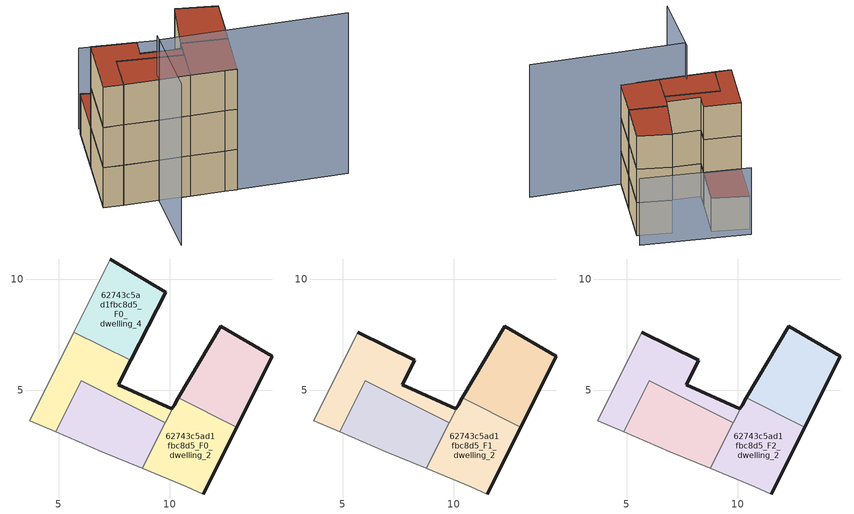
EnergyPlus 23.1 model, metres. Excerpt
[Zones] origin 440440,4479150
62743c5ad1fbc8d5_F0_dwelling_0
 floor ground (EU_floor_Construction): 8.78,1.49 9.8,3.53 6.02,5.42 4.88,3.13 6.95,2.25 z0; 11.51,0.33 13.02,3.35 10.4,4.66 10.2,4.33 8.78,1.49 10.78,0.65 z0; 9.8,3.53 10.2,4.33 10.11,4.17 7.7,5.25 8.26,6.34 5.69,7.62 3.7,3.64 4.88,3.13 6.02,5.42 z0
 wall outside (EU_wall_Construction): 10.2,4.33 10.4,4.66 / 13.03,3.35 11.51,0.33 z0:3
 wall adiabatic (EU_wall_Construction): 11.51,0.33 10.78,0.65 8.78,1.49 z0:3
 wall to 62743c5ad1fbc8d5_F0_dwelling_1 (EU_wall_Construction): 10.4,4.66 13.02,3.35 z0:3
 wall to 62743c5ad1fbc8d5_F0_dwelling_2 (EU_wall_Construction): 8.78,1.49 9.8,3.53 z0:3
 wall to 62743c5ad1fbc8d5_F0_dwelling_3 (EU_wall_Construction): 9.8,3.53 10.2,4.33 z0:3
62743c5ad1fbc8d5_F0_dwelling_1
 floor ground (EU_floor_Construction): 13.03,3.35 14.63,6.54 12.31,7.89 10.4,4.66 z0
 wall outside (EU_wall_Construction): 10.4,4.66 12.31,7.89 14.63,6.54 13.03,3.35 z0:3
62743c5ad1fbc8d5_F0_dwelling_2
 floor ground (EU_floor_Construction): 11.51,0.33 13.02,3.35 10.4,4.66 10.2,4.33 8.78,1.49 10.78,0.65 z0; 8.78,1.49 9.8,3.53 6.02,5.42 4.88,3.13 6.95,2.25 z0
 wall adiabatic (EU_wall_Construction): 8.78,1.49 6.95,2.25 4.88,3.13 z0:3
 wall to 62743c5ad1fbc8d5_F0_dwelling_3 (EU_wall_Construction): 4.87,3.13 6.02,5.42 9.8,3.53 z0:3
62743c5ad1fbc8d5_F0_dwelling_3
 floor ground (EU_floor_Construction): 9.8,3.53 10.2,4.33 10.11,4.17 7.7,5.25 8.26,6.34 5.69,7.62 3.7,3.64 4.88,3.13 6.02,5.42 z0; 11.51,0.33 13.02,3.35 10.4,4.66 10.2,4.33 8.78,1.49 10.78,0.65 z0
 wall outside (EU_wall_Construction): 8.26,6.34 7.7,5.25 10.11,4.17 10.2,4.33 z0:3
 wall adiabatic (EU_wall_Construction): 4.88,3.13 3.7,3.64 5.69,7.62 z0:3
 wall to 62743c5ad1fbc8d5_F0_dwelling_4 (EU_wall_Construction): 5.69,7.62 8.26,6.34 z0:3
62743c5ad1fbc8d5_F0_dwelling_4
 floor ground (EU_floor_Construction): 8.26,6.34 9.83,9.42 7.34,10.91 5.69,7.62 z0
 wall outside (EU_wall_Construction): 7.34,10.91 9.83,9.42 8.26,6.34 z0:3
 wall adiabatic (EU_wall_Construction): 5.69,7.62 7.34,10.91 z0:3
 roof outside (EU_roof_Construction): 9.83,9.42 8.26,6.34 5.69,7.62 7.34,10.91 z3
62743c5ad1fbc8d5_F1_dwelling_0
 floor to 62743c5ad1fbc8d5_F0_dwelling_0 (EU_floor_Construction): 11.51,0.33 13.02,3.35 10.4,4.66 10.2,4.33 8.78,1.49 10.78,0.65 z3
 floor adiabatic (EU_floor_Construction): 9.8,3.53 10.2,4.33 10.11,4.17 7.7,5.25 8.26,6.34 5.69,7.62 3.7,3.64 4.88,3.13 6.02,5.42 z3; 8.78,1.49 9.8,3.53 6.02,5.42 4.88,3.13 6.95,2.25 z3
 wall outside (EU_wall_Construction): 10.2,4.33 10.4,4.66 / 13.03,3.35 11.51,0.33 z3:6
 wall adiabatic (EU_wall_Construction): 11.51,0.33 10.78,0.65 8.78,1.49 z3:6
 wall to 62743c5ad1fbc8d5_F1_dwelling_1 (EU_wall_Construction): 10.4,4.66 13.02,3.35 z3:6
 wall to 62743c5ad1fbc8d5_F1_dwelling_2 (EU_wall_Construction): 8.78,1.49 9.8,3.53 z3:6
 wall to 62743c5ad1fbc8d5_F1_dwelling_3 (EU_wall_Construction): 9.8,3.53 10.2,4.33 z3:6
62743c5ad1fbc8d5_F1_dwelling_1
 floor to 62743c5ad1fbc8d5_F0_dwelling_1 (EU_floor_Construction): 13.02,3.35 14.63,6.54 12.31,7.89 10.4,4.66 z3
 wall outside (EU_wall_Construction): 10.4,4.66 12.31,7.89 14.63,6.54 13.03,3.35 z3:6
62743c5ad1fbc8d5_F1_dwelling_2
 floor to 62743c5ad1fbc8d5_F0_dwelling_2 (EU_floor_Construction): 8.78,1.49 9.8,3.53 6.02,5.42 4.88,3.13 6.95,2.25 z3
 floor adiabatic (EU_floor_Construction): 11.51,0.33 13.02,3.35 10.4,4.66 10.2,4.33 8.78,1.49 10.78,0.65 z3
 wall adiabatic (EU_wall_Construction): 8.78,1.49 6.95,2.25 4.88,3.13 z3:6
 wall to 62743c5ad1fbc8d5_F1_dwelling_3 (EU_wall_Construction): 4.87,3.13 6.02,5.42 9.8,3.53 z3:6
62743c5ad1fbc8d5_F1_dwelling_3
 floor to 62743c5ad1fbc8d5_F0_dwelling_3 (EU_floor_Construction): 9.8,3.53 10.2,4.33 10.11,4.17 7.7,5.25 8.26,6.34 5.69,7.62 3.7,3.64 4.88,3.13 6.02,5.42 z3; 11.51,0.33 13.02,3.35 10.4,4.66 10.2,4.33 8.78,1.49 10.78,0.65 z3
 wall outside (EU_wall_Construction): 5.69,7.62 8.26,6.34 7.7,5.25 10.11,4.17 10.2,4.33 z3:6
 wall adiabatic (EU_wall_Construction): 4.88,3.13 3.7,3.64 5.69,7.62 z3:6
62743c5ad1fbc8d5_F2_dwelling_0
 floor to 62743c5ad1fbc8d5_F1_dwelling_0 (EU_floor_Construction): 11.51,0.33 13.02,3.35 10.4,4.66 10.2,4.33 8.78,1.49 10.78,0.65 z6
 floor adiabatic (EU_floor_Construction): 9.8,3.53 10.2,4.33 10.11,4.17 7.7,5.25 8.26,6.34 5.69,7.62 3.7,3.64 4.88,3.13 6.02,5.42 z6; 8.78,1.49 9.8,3.53 6.02,5.42 4.88,3.13 6.95,2.25 z6
 wall outside (EU_wall_Construction): 10.2,4.33 10.4,4.66 / 13.03,3.35 11.51,0.33 z6:9
 wall adiabatic (EU_wall_Construction): 11.51,0.33 10.78,0.65 8.78,1.49 z6:9
 wall to 62743c5ad1fbc8d5_F2_dwelling_1 (EU_wall_Construction): 10.4,4.66 13.02,3.35 z6:9
 wall to 62743c5ad1fbc8d5_F2_dwelling_2 (EU_wall_Construction): 8.78,1.49 9.8,3.53 z6:9
 wall to 62743c5ad1fbc8d5_F2_dwelling_3 (EU_wall_Construction): 9.8,3.53 10.2,4.33 z6:9
 roof outside (EU_roof_Construction): 9.8,3.53 8.78,1.49 6.95,2.25 4.88,3.13 6.02,5.42 z9; 13.02,3.35 11.51,0.33 10.78,0.65 8.78,1.49 10.2,4.33 10.4,4.66 z9; 8.26,6.34 7.7,5.25 10.11,4.17 10.2,4.33 9.8,3.53 6.02,5.42 4.88,3.13 3.7,3.64 5.69,7.62 z9
62743c5ad1fbc8d5_F2_dwelling_1
 floor to 62743c5ad1fbc8d5_F1_dwelling_1 (EU_floor_Construction): 13.02,3.35 14.63,6.54 12.31,7.89 10.4,4.66 z6
 wall outside (EU_wall_Construction): 10.4,4.66 12.31,7.89 14.63,6.54 13.03,3.35 z6:9
 roof outside (EU_roof_Construction): 14.63,6.54 13.03,3.35 10.4,4.66 12.31,7.89 z9
62743c5ad1fbc8d5_F2_dwelling_2
 floor to 62743c5ad1fbc8d5_F1_dwelling_2 (EU_floor_Construction): 8.78,1.49 9.8,3.53 6.02,5.42 4.88,3.13 6.95,2.25 z6
 floor adiabatic (EU_floor_Construction): 11.51,0.33 13.02,3.35 10.4,4.66 10.2,4.33 8.78,1.49 10.78,0.65 z6
 wall adiabatic (EU_wall_Construction): 8.78,1.49 6.95,2.25 4.88,3.13 z6:9
 wall to 62743c5ad1fbc8d5_F2_dwelling_3 (EU_wall_Construction): 4.87,3.13 6.02,5.42 9.8,3.53 z6:9
 roof outside (EU_roof_Construction): 9.8,3.53 8.78,1.49 6.95,2.25 4.88,3.13 6.02,5.42 z9; 13.02,3.35 11.51,0.33 10.78,0.65 8.78,1.49 10.2,4.33 10.4,4.66 z9
62743c5ad1fbc8d5_F2_dwelling_3
 floor to 62743c5ad1fbc8d5_F1_dwelling_3 (EU_floor_Construction): 9.8,3.53 10.2,4.33 10.11,4.17 7.7,5.25 8.26,6.34 5.69,7.62 3.7,3.64 4.88,3.13 6.02,5.42 z6; 11.51,0.33 13.02,3.35 10.4,4.66 10.2,4.33 8.78,1.49 10.78,0.65 z6
 wall outside (EU_wall_Construction): 5.69,7.62 8.26,6.34 7.7,5.25 10.11,4.17 10.2,4.33 z6:9
 wall adiabatic (EU_wall_Construction): 4.88,3.13 3.7,3.64 5.69,7.62 z6:9
 roof outside (EU_roof_Construction): 13.02,3.35 11.51,0.33 10.78,0.65 8.78,1.49 10.2,4.33 10.4,4.66 z9; 8.26,6.34 7.7,5.25 10.11,4.17 10.2,4.33 9.8,3.53 6.02,5.42 4.88,3.13 3.7,3.64 5.69,7.62 z9
shading: 6.94,2.25 18.04,-2.3 / 7.1,2.64 5.16,-2.44 z0:12; 15.18,7.66 7.62,11.47 z0:6
[Building]
EU S2 Campaign: North Axis=0; Terrain=City; Solar Distribution=FullExterior
[Site:Location]
Madrid: Latitude=40.5; Longitude=-3.5; Time Zone=1; Elevation=609
[SizingPeriod:WeatherFileDays]
AnnualSizingPeriod: Begin Month=1; Begin Day of Month=1; End Month=12; End Day of Month=31; Day of Week for Start Day=Monday; Use Weather File Daylight Saving Period=No; Use Weather File Rain and Snow Indicators=No
[MATERIAL]
EU_InternalMass_Material: Roughness=MediumRough; Thickness=0.1; Conductivity=1; Density=1800; Specific Heat=900; Thermal Absorptance=0.9; Solar Absorptance=0.7; Visible Absorptance=0.7
[MATERIAL:NOMASS] Roughness=MediumRough; Thermal Absorptance=0.9; Solar Absorptance=0.7; Visible Absorptance=0.7
Name | Thermal Resistance
EU_wall_NoMass | 0.648025
EU_roof_NoMass | 0.347327
EU_floor_NoMass | 0.599929
[CONSTRUCTION]
EU_wall_Construction: EU_wall_NoMass
EU_roof_Construction: EU_roof_NoMass
EU_floor_Construction: EU_floor_NoMass
EU_InternalMass_Construction: EU_InternalMass_Material
[ZONE] Type=1; Multiplier=1; Ceiling Height=autocalculate; Floor Area=autocalculate; Part of Total Floor Area=Yes
Name | Volume
62743c5ad1fbc8d5_F0_dwelling_0 | 92.358
62743c5ad1fbc8d5_F1_dwelling_0; 62743c5ad1fbc8d5_F2_dwelling_0 | 92.3584
62743c5ad1fbc8d5_F0_dwelling_1; 62743c5ad1fbc8d5_F1_dwelling_1; 62743c5ad1fbc8d5_F2_dwelling_1 | 30.7852
62743c5ad1fbc8d5_F0_dwelling_2 | 61.5721
62743c5ad1fbc8d5_F1_dwelling_2; 62743c5ad1fbc8d5_F2_dwelling_2 | 61.5725
62743c5ad1fbc8d5_F0_dwelling_3; 62743c5ad1fbc8d5_F1_dwelling_3; 62743c5ad1fbc8d5_F2_dwelling_3 | 61.5754
62743c5ad1fbc8d5_F0_dwelling_4 | 30.7932
[INTERNALMASS] Construction=EU_InternalMass_Construction
Name | Zone or ZoneList | Surface Area
62743c5ad1fbc8d5_F0_dwelling_0_EU_InternalMass | 62743c5ad1fbc8d5_F0_dwelling_0 | 10.2636
62743c5ad1fbc8d5_F0_dwelling_1_EU_InternalMass | 62743c5ad1fbc8d5_F0_dwelling_1 | 10.2612
62743c5ad1fbc8d5_F0_dwelling_2_EU_InternalMass | 62743c5ad1fbc8d5_F0_dwelling_2 | 10.2614
62743c5ad1fbc8d5_F0_dwelling_3_EU_InternalMass | 62743c5ad1fbc8d5_F0_dwelling_3 | 10.2622
62743c5ad1fbc8d5_F0_dwelling_4_EU_InternalMass | 62743c5ad1fbc8d5_F0_dwelling_4 | 10.2645
62743c5ad1fbc8d5_F1_dwelling_0_EU_InternalMass | 62743c5ad1fbc8d5_F1_dwelling_0 | 12.8287
62743c5ad1fbc8d5_F1_dwelling_1_EU_InternalMass | 62743c5ad1fbc8d5_F1_dwelling_1 | 15.3962
62743c5ad1fbc8d5_F1_dwelling_2_EU_InternalMass | 62743c5ad1fbc8d5_F1_dwelling_2 | 10.2606
62743c5ad1fbc8d5_F1_dwelling_3_EU_InternalMass | 62743c5ad1fbc8d5_F1_dwelling_3 | 12.8301
62743c5ad1fbc8d5_F2_dwelling_0_EU_InternalMass | 62743c5ad1fbc8d5_F2_dwelling_0 | 12.8287
62743c5ad1fbc8d5_F2_dwelling_1_EU_InternalMass | 62743c5ad1fbc8d5_F2_dwelling_1 | 15.3962
62743c5ad1fbc8d5_F2_dwelling_2_EU_InternalMass | 62743c5ad1fbc8d5_F2_dwelling_2 | 10.2606
62743c5ad1fbc8d5_F2_dwelling_3_EU_InternalMass | 62743c5ad1fbc8d5_F2_dwelling_3 | 12.8301
[OTHEREQUIPMENT] Fuel Type=Electricity; Design Level Calculation Method=Watts/Area; Power per Zone Floor Area=1; Fraction Latent=0; Fraction Radiant=0; Fraction Lost=0; Carbon Dioxide Generation Rate=0; EndUse Subcategory=EU_Step8_InternalGains
Name | Zone or ZoneList or Space or SpaceList | Schedule
EU_Step8_InternalGain_62743c5ad1fbc8d5_F0_dwelling_0_f000 | 62743c5ad1fbc8d5_F0_dwelling_0 | EU_Step8_GainSchedule_62743c5ad1fbc8d5_F0_dwelling_0_f000
EU_Step8_InternalGain_62743c5ad1fbc8d5_F0_dwelling_1_f000 | 62743c5ad1fbc8d5_F0_dwelling_1 | EU_Step8_GainSchedule_62743c5ad1fbc8d5_F0_dwelling_1_f000
EU_Step8_InternalGain_62743c5ad1fbc8d5_F0_dwelling_2_f000 | 62743c5ad1fbc8d5_F0_dwelling_2 | EU_Step8_GainSchedule_62743c5ad1fbc8d5_F0_dwelling_2_f000
EU_Step8_InternalGain_62743c5ad1fbc8d5_F0_dwelling_3_f000 | 62743c5ad1fbc8d5_F0_dwelling_3 | EU_Step8_GainSchedule_62743c5ad1fbc8d5_F0_dwelling_3_f000
EU_Step8_InternalGain_62743c5ad1fbc8d5_F0_dwelling_4_f000 | 62743c5ad1fbc8d5_F0_dwelling_4 | EU_Step8_GainSchedule_62743c5ad1fbc8d5_F0_dwelling_4_f000
EU_Step8_InternalGain_62743c5ad1fbc8d5_F1_dwelling_0_f000 | 62743c5ad1fbc8d5_F1_dwelling_0 | EU_Step8_GainSchedule_62743c5ad1fbc8d5_F1_dwelling_0_f000
EU_Step8_InternalGain_62743c5ad1fbc8d5_F1_dwelling_1_f000 | 62743c5ad1fbc8d5_F1_dwelling_1 | EU_Step8_GainSchedule_62743c5ad1fbc8d5_F1_dwelling_1_f000
EU_Step8_InternalGain_62743c5ad1fbc8d5_F1_dwelling_2_f000 | 62743c5ad1fbc8d5_F1_dwelling_2 | EU_Step8_GainSchedule_62743c5ad1fbc8d5_F1_dwelling_2_f000
EU_Step8_InternalGain_62743c5ad1fbc8d5_F1_dwelling_3_f000 | 62743c5ad1fbc8d5_F1_dwelling_3 | EU_Step8_GainSchedule_62743c5ad1fbc8d5_F1_dwelling_3_f000
EU_Step8_InternalGain_62743c5ad1fbc8d5_F2_dwelling_0_f000 | 62743c5ad1fbc8d5_F2_dwelling_0 | EU_Step8_GainSchedule_62743c5ad1fbc8d5_F2_dwelling_0_f000
EU_Step8_InternalGain_62743c5ad1fbc8d5_F2_dwelling_1_f000 | 62743c5ad1fbc8d5_F2_dwelling_1 | EU_Step8_GainSchedule_62743c5ad1fbc8d5_F2_dwelling_1_f000
EU_Step8_InternalGain_62743c5ad1fbc8d5_F2_dwelling_2_f000 | 62743c5ad1fbc8d5_F2_dwelling_2 | EU_Step8_GainSchedule_62743c5ad1fbc8d5_F2_dwelling_2_f000
EU_Step8_InternalGain_62743c5ad1fbc8d5_F2_dwelling_3_f000 | 62743c5ad1fbc8d5_F2_dwelling_3 | EU_Step8_GainSchedule_62743c5ad1fbc8d5_F2_dwelling_3_f000
[ZONEVENTILATION:DESIGNFLOWRATE] Schedule=EU_AlwaysOn; Design Flow Rate Calculation Method=AirChanges/Hour; Air Changes per Hour=0.713097; Ventilation Type=Natural; Fan Pressure Rise=0; Fan Total Efficiency=1; Constant Term Coefficient=1; Temperature Term Coefficient=0; Velocity Term Coefficient=0; Velocity Squared Term Coefficient=0; Minimum Indoor Temperature=-100; Maximum Indoor Temperature=100; Delta Temperature=-100; Minimum Outdoor Temperature=-100; Maximum Outdoor Temperature=100; Maximum Wind Speed=40
Name | Zone or ZoneList or Space or SpaceList
EU_ConstantAir_62743c5ad1fbc8d5_F0_dwelling_0 | 62743c5ad1fbc8d5_F0_dwelling_0
EU_ConstantAir_62743c5ad1fbc8d5_F0_dwelling_1 | 62743c5ad1fbc8d5_F0_dwelling_1
EU_ConstantAir_62743c5ad1fbc8d5_F0_dwelling_2 | 62743c5ad1fbc8d5_F0_dwelling_2
EU_ConstantAir_62743c5ad1fbc8d5_F0_dwelling_3 | 62743c5ad1fbc8d5_F0_dwelling_3
EU_ConstantAir_62743c5ad1fbc8d5_F0_dwelling_4 | 62743c5ad1fbc8d5_F0_dwelling_4
EU_ConstantAir_62743c5ad1fbc8d5_F1_dwelling_0 | 62743c5ad1fbc8d5_F1_dwelling_0
EU_ConstantAir_62743c5ad1fbc8d5_F1_dwelling_1 | 62743c5ad1fbc8d5_F1_dwelling_1
EU_ConstantAir_62743c5ad1fbc8d5_F1_dwelling_2 | 62743c5ad1fbc8d5_F1_dwelling_2
EU_ConstantAir_62743c5ad1fbc8d5_F1_dwelling_3 | 62743c5ad1fbc8d5_F1_dwelling_3
EU_ConstantAir_62743c5ad1fbc8d5_F2_dwelling_0 | 62743c5ad1fbc8d5_F2_dwelling_0
EU_ConstantAir_62743c5ad1fbc8d5_F2_dwelling_1 | 62743c5ad1fbc8d5_F2_dwelling_1
EU_ConstantAir_62743c5ad1fbc8d5_F2_dwelling_2 | 62743c5ad1fbc8d5_F2_dwelling_2
EU_ConstantAir_62743c5ad1fbc8d5_F2_dwelling_3 | 62743c5ad1fbc8d5_F2_dwelling_3
[HVACTEMPLATE:THERMOSTAT] Constant Heating Setpoint=20; Constant Cooling Setpoint=50
EU_HeatOnly_62743c5ad1fbc8d5_F0_dwelling_0; EU_HeatOnly_62743c5ad1fbc8d5_F0_dwelling_1; EU_HeatOnly_62743c5ad1fbc8d5_F0_dwelling_2; EU_HeatOnly_62743c5ad1fbc8d5_F0_dwelling_3; EU_HeatOnly_62743c5ad1fbc8d5_F0_dwelling_4; EU_HeatOnly_62743c5ad1fbc8d5_F1_dwelling_0; EU_HeatOnly_62743c5ad1fbc8d5_F1_dwelling_1; EU_HeatOnly_62743c5ad1fbc8d5_F1_dwelling_2; EU_HeatOnly_62743c5ad1fbc8d5_F1_dwelling_3; EU_HeatOnly_62743c5ad1fbc8d5_F2_dwelling_0; EU_HeatOnly_62743c5ad1fbc8d5_F2_dwelling_1; EU_HeatOnly_62743c5ad1fbc8d5_F2_dwelling_2; EU_HeatOnly_62743c5ad1fbc8d5_F2_dwelling_3
[HVACTEMPLATE:ZONE:IDEALLOADSAIRSYSTEM] System Availability Schedule=EU_AlwaysOn; Maximum Heating Supply Air Temperature=50; Minimum Cooling Supply Air Temperature=13; Maximum Heating Supply Air Humidity Ratio=0.0156; Minimum Cooling Supply Air Humidity Ratio=0.0077; Heating Limit=NoLimit; Cooling Limit=NoLimit; Heating Availability Schedule=EU_AlwaysOn; Cooling Availability Schedule=EU_CoolingOff; Dehumidification Control Type=ConstantSensibleHeatRatio; Cooling Sensible Heat Ratio=0.7; Dehumidification Setpoint=60; Humidification Control Type=None; Humidification Setpoint=30; Outdoor Air Method=None; Outdoor Air Flow Rate per Person=0.00944; Outdoor Air Flow Rate per Zone Floor Area=0; Outdoor Air Flow Rate per Zone=0; Demand Controlled Ventilation Type=None; Outdoor Air Economizer Type=NoEconomizer; Heat Recovery Type=None; Sensible Heat Recovery Effectiveness=0.7; Latent Heat Recovery Effectiveness=0.65
Name | Template Thermostat
62743c5ad1fbc8d5_F0_dwelling_0 | EU_HeatOnly_62743c5ad1fbc8d5_F0_dwelling_0
62743c5ad1fbc8d5_F0_dwelling_1 | EU_HeatOnly_62743c5ad1fbc8d5_F0_dwelling_1
62743c5ad1fbc8d5_F0_dwelling_2 | EU_HeatOnly_62743c5ad1fbc8d5_F0_dwelling_2
62743c5ad1fbc8d5_F0_dwelling_3 | EU_HeatOnly_62743c5ad1fbc8d5_F0_dwelling_3
62743c5ad1fbc8d5_F0_dwelling_4 | EU_HeatOnly_62743c5ad1fbc8d5_F0_dwelling_4
62743c5ad1fbc8d5_F1_dwelling_0 | EU_HeatOnly_62743c5ad1fbc8d5_F1_dwelling_0
62743c5ad1fbc8d5_F1_dwelling_1 | EU_HeatOnly_62743c5ad1fbc8d5_F1_dwelling_1
62743c5ad1fbc8d5_F1_dwelling_2 | EU_HeatOnly_62743c5ad1fbc8d5_F1_dwelling_2
62743c5ad1fbc8d5_F1_dwelling_3 | EU_HeatOnly_62743c5ad1fbc8d5_F1_dwelling_3
62743c5ad1fbc8d5_F2_dwelling_0 | EU_HeatOnly_62743c5ad1fbc8d5_F2_dwelling_0
62743c5ad1fbc8d5_F2_dwelling_1 | EU_HeatOnly_62743c5ad1fbc8d5_F2_dwelling_1
62743c5ad1fbc8d5_F2_dwelling_2 | EU_HeatOnly_62743c5ad1fbc8d5_F2_dwelling_2
62743c5ad1fbc8d5_F2_dwelling_3 | EU_HeatOnly_62743c5ad1fbc8d5_F2_dwelling_3
[SIZING:ZONE] Zone Cooling Design Supply Air Temperature Input Method=SupplyAirTemperature; Zone Cooling Design Supply Air Temperature=13; Zone Heating Design Supply Air Temperature Input Method=SupplyAirTemperature; Zone Heating Design Supply Air Temperature=50; Zone Cooling Design Supply Air Humidity Ratio=0.008; Zone Heating Design Supply Air Humidity Ratio=0.008; Cooling Design Air Flow Method=DesignDay; Cooling Design Air Flow Rate=0; Cooling Minimum Air Flow per Zone Floor Area=0.000762; Cooling Minimum Air Flow=0; Cooling Minimum Air Flow Fraction=0.2; Heating Design Air Flow Method=DesignDay; Heating Design Air Flow Rate=0; Heating Maximum Air Flow per Zone Floor Area=0.002032; Heating Maximum Air Flow=0.141576; Heating Maximum Air Flow Fraction=0.3; Account for Dedicated Outdoor Air System=No; Dedicated Outdoor Air System Control Strategy=NeutralSupplyAir; Dedicated Outdoor Air Low Setpoint Temperature for Design=autosize; Dedicated Outdoor Air High Setpoint Temperature for Design=autosize; Zone Load Sizing Method=Sensible Load Only No Latent Load; Zone Latent Cooling Design Supply Air Humidity Ratio Input Method=HumidityRatioDifference; Zone Cooling Design Supply Air Humidity Ratio Difference=0.005; Zone Latent Heating Design Supply Air Humidity Ratio Input Method=HumidityRatioDifference; Zone Humidification Design Supply Air Humidity Ratio Difference=0.005
62743c5ad1fbc8d5_F0_dwelling_0; 62743c5ad1fbc8d5_F0_dwelling_1; 62743c5ad1fbc8d5_F0_dwelling_2; 62743c5ad1fbc8d5_F0_dwelling_3; 62743c5ad1fbc8d5_F0_dwelling_4; 62743c5ad1fbc8d5_F1_dwelling_0; 62743c5ad1fbc8d5_F1_dwelling_1; 62743c5ad1fbc8d5_F1_dwelling_2; 62743c5ad1fbc8d5_F1_dwelling_3; 62743c5ad1fbc8d5_F2_dwelling_0; 62743c5ad1fbc8d5_F2_dwelling_1; 62743c5ad1fbc8d5_F2_dwelling_2; 62743c5ad1fbc8d5_F2_dwelling_3
[SCHEDULE:CONSTANT]
Name | Hourly Value
EU_AlwaysOn | 1
EU_CoolingOff | 0
[SCHEDULE:FILE] Column Number=1; Rows to Skip at Top=0; Number of Hours of Data=8760; Column Separator=Comma; Interpolate to Timestep=No; Minutes per Item=60; Adjust Schedule for Daylight Savings=Yes
Name | File
EU_Step8_GainSchedule_62743c5ad1fbc8d5_F0_dwelling_0_f000 | ../../schedules/62743c5ad1fbc8d5/62743c5ad1fbc8d5_F0_dwelling_0_f000_gain.csv
EU_Step8_GainSchedule_62743c5ad1fbc8d5_F0_dwelling_1_f000 | ../../schedules/62743c5ad1fbc8d5/62743c5ad1fbc8d5_F0_dwelling_1_f000_gain.csv
EU_Step8_GainSchedule_62743c5ad1fbc8d5_F0_dwelling_2_f000 | ../../schedules/62743c5ad1fbc8d5/62743c5ad1fbc8d5_F0_dwelling_2_f000_gain.csv
EU_Step8_GainSchedule_62743c5ad1fbc8d5_F0_dwelling_3_f000 | ../../schedules/62743c5ad1fbc8d5/62743c5ad1fbc8d5_F0_dwelling_3_f000_gain.csv
EU_Step8_GainSchedule_62743c5ad1fbc8d5_F0_dwelling_4_f000 | ../../schedules/62743c5ad1fbc8d5/62743c5ad1fbc8d5_F0_dwelling_4_f000_gain.csv
EU_Step8_GainSchedule_62743c5ad1fbc8d5_F1_dwelling_0_f000 | ../../schedules/62743c5ad1fbc8d5/62743c5ad1fbc8d5_F1_dwelling_0_f000_gain.csv
EU_Step8_GainSchedule_62743c5ad1fbc8d5_F1_dwelling_1_f000 | ../../schedules/62743c5ad1fbc8d5/62743c5ad1fbc8d5_F1_dwelling_1_f000_gain.csv
EU_Step8_GainSchedule_62743c5ad1fbc8d5_F1_dwelling_2_f000 | ../../schedules/62743c5ad1fbc8d5/62743c5ad1fbc8d5_F1_dwelling_2_f000_gain.csv
EU_Step8_GainSchedule_62743c5ad1fbc8d5_F1_dwelling_3_f000 | ../../schedules/62743c5ad1fbc8d5/62743c5ad1fbc8d5_F1_dwelling_3_f000_gain.csv
EU_Step8_GainSchedule_62743c5ad1fbc8d5_F2_dwelling_0_f000 | ../../schedules/62743c5ad1fbc8d5/62743c5ad1fbc8d5_F2_dwelling_0_f000_gain.csv
EU_Step8_GainSchedule_62743c5ad1fbc8d5_F2_dwelling_1_f000 | ../../schedules/62743c5ad1fbc8d5/62743c5ad1fbc8d5_F2_dwelling_1_f000_gain.csv
EU_Step8_GainSchedule_62743c5ad1fbc8d5_F2_dwelling_2_f000 | ../../schedules/62743c5ad1fbc8d5/62743c5ad1fbc8d5_F2_dwelling_2_f000_gain.csv
EU_Step8_GainSchedule_62743c5ad1fbc8d5_F2_dwelling_3_f000 | ../../schedules/62743c5ad1fbc8d5/62743c5ad1fbc8d5_F2_dwelling_3_f000_gain.csv
